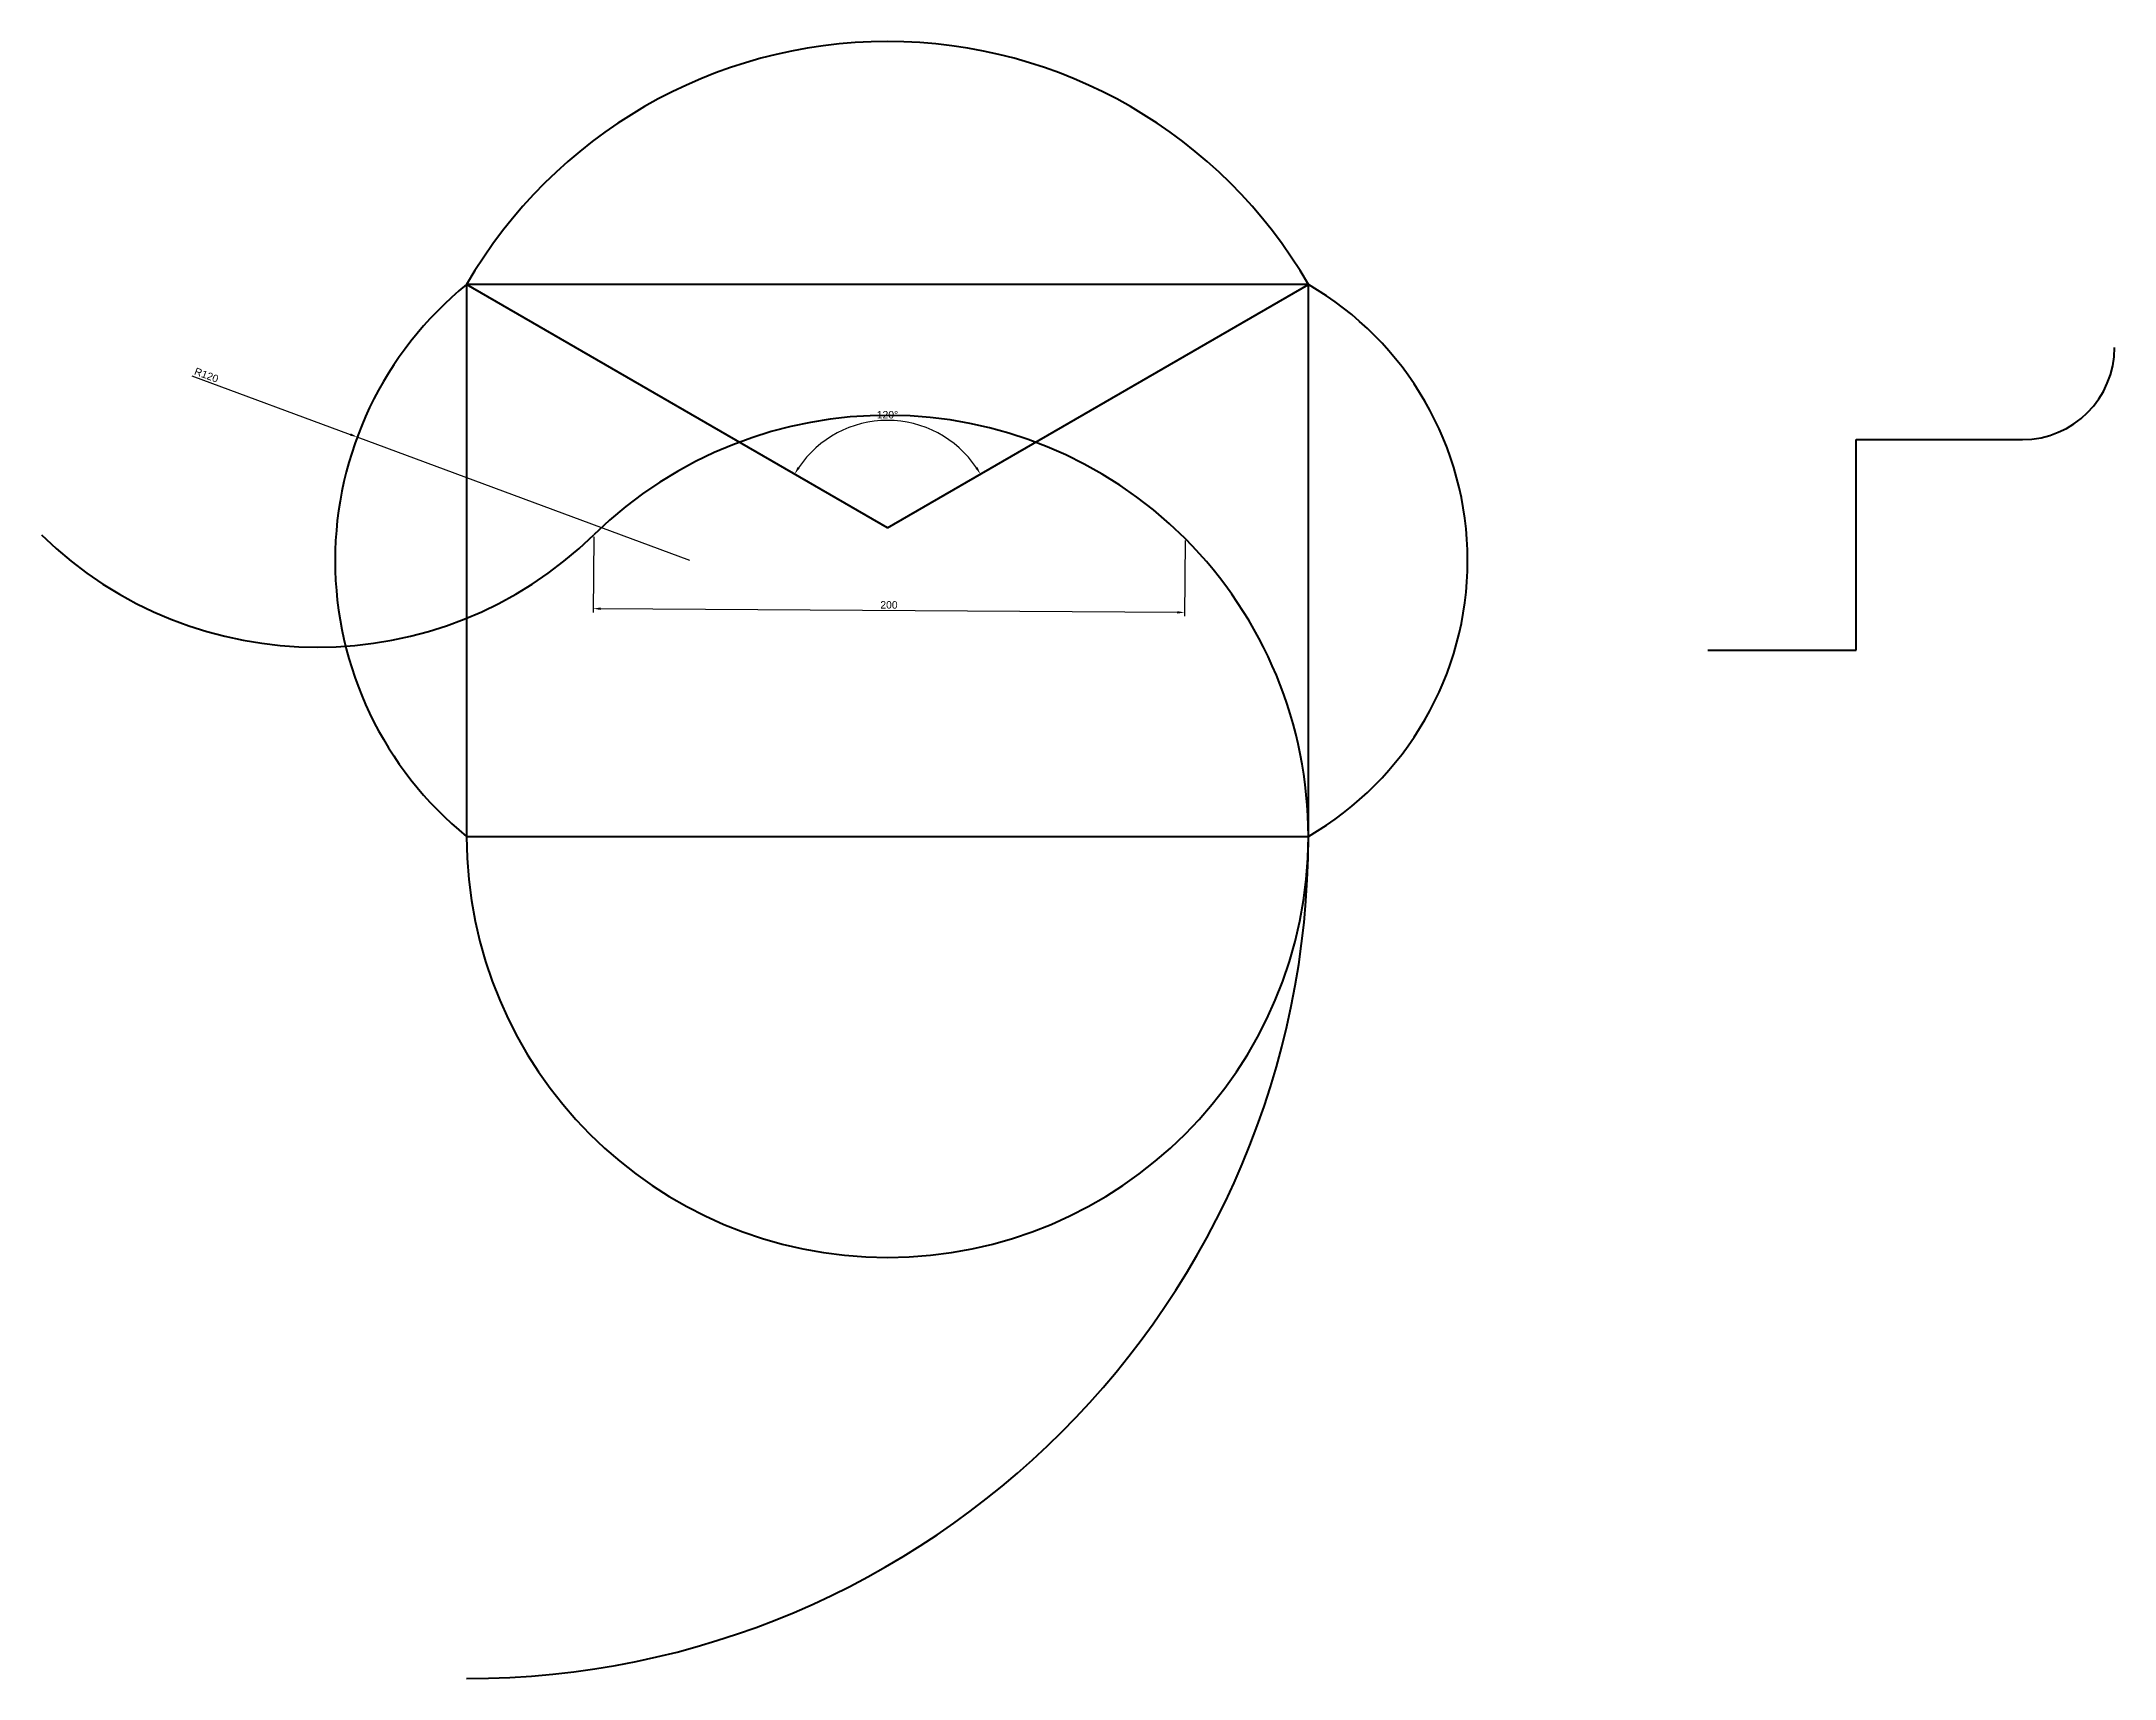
# Model space of a CAD drawing. Header units: metres. Extents: x 21002 to 34578, y 13555 to 15357.
# Drawn here: x 32299 to 33000, y 14215 to 14768 of the extents above; entities that cross this region are included whole.
import ezdxf

# ---------------------------------------------------------------- set-up
doc = ezdxf.new("R2010")
doc.units = ezdxf.units.M
doc.header["$LTSCALE"] = 4
doc.layers.add('COTATIONS', color=1, linetype='Continuous', lineweight=15)
doc.layers.add('FORT', color=4, linetype='Continuous', lineweight=50)
doc.styles.get("Standard").update_dxf_attribs({"font": 'arial.ttf'})
doc.dimstyles.new('ISO-25', dxfattribs={"dimtxt": 2.5, "dimasz": 2.5, "dimexe": 1.25, "dimexo": 0.625, "dimtad": 1, "dimtxsty": 'Standard', "dimcen": 2.5, "dimadec": 0, "dimazin": 0, "dimtfac": 1, "dimtmove": 0, "dimatfit": 3, "dimfxl": 1, "dimarcsym": 0})

# ---------------------------------------------------------------- blocks, each defined once
blk = doc.blocks.new('*D3')
at = {"layer": 'COTATIONS', "color": 0, "lineweight": -2, "transparency": 16777216}
blk.add_arc((32585.04, 14603.72), 36.27, 33.94977, 146.05023, dxfattribs=at)
at = {"layer": 'COTATIONS', "color": 0, "transparency": 16777216}
for points in [[(32555.31, 14623.75), (32554.6, 14624.19), (32553.63, 14621.85)], [(32615.49, 14624.19), (32614.78, 14623.75), (32616.46, 14621.85)]]:
    blk.add_solid(points, dxfattribs=at)
at = {"layer": 'Defpoints', "color": 0, "transparency": 16777216}
for p in [(32442.71, 14685.89), (32727.38, 14685.89), (32597.45, 14637.8), (32585.04, 14603.72), (32585.04, 14603.72)]:
    blk.add_point(p, dxfattribs=at)
at = {"layer": 'COTATIONS', "color": 0, "transparency": 16777216, "insert": (32585.04, 14641.89), "char_height": 2.5, "attachment_point": 5}
blk.add_mtext('120°', dxfattribs=at)
blk = doc.blocks.new('*D4')
at = {"layer": 'COTATIONS', "color": 0, "lineweight": -2, "transparency": 16777216}
for p, q in [((32349.76, 14655.1), (32403.36, 14635.22)), ((32518.22, 14592.63), (32405.71, 14634.35))]:
    blk.add_line(p, q, dxfattribs=at)
at = {"layer": 'COTATIONS', "color": 0, "transparency": 16777216}
blk.add_solid([(32403.51, 14635.61), (32403.22, 14634.83), (32405.71, 14634.35)], dxfattribs=at)
at = {"layer": 'Defpoints', "color": 0, "transparency": 16777216}
for p in [(32405.71, 14634.35), (32518.22, 14592.63)]:
    blk.add_point(p, dxfattribs=at)
at = {"layer": 'COTATIONS', "color": 0, "transparency": 16777216, "insert": (32354.71, 14655.29), "char_height": 2.5, "attachment_point": 5, "rotation": 339.65408}
blk.add_mtext('R120', dxfattribs=at)
blk = doc.blocks.new('*D5')
at = {"layer": 'COTATIONS', "color": 0, "lineweight": -2, "transparency": 16777216}
for p, q in [((32485.69, 14600.66), (32485.53, 14575.1)), ((32685.69, 14599.38), (32685.52, 14573.82)), ((32683.03, 14575.08), (32488.03, 14576.33))]:
    blk.add_line(p, q, dxfattribs=at)
at = {"layer": 'COTATIONS', "color": 0, "transparency": 16777216}
for points in [[(32488.04, 14576.75), (32488.03, 14575.91), (32485.53, 14576.35)], [(32683.03, 14575.5), (32683.03, 14574.67), (32685.53, 14575.07)]]:
    blk.add_solid(points, dxfattribs=at)
at = {"layer": 'Defpoints', "color": 0, "transparency": 16777216}
for p in [(32485.69, 14601.29), (32685.69, 14600.01), (32485.53, 14576.35)]:
    blk.add_point(p, dxfattribs=at)
at = {"layer": 'COTATIONS', "color": 0, "transparency": 16777216, "insert": (32585.54, 14577.61), "char_height": 2.5, "attachment_point": 5, "rotation": 359.63375}
blk.add_mtext('200', dxfattribs=at)

msp = doc.modelspace()

# ---------------------------------------------------------------- linework, layer by layer
at = {"layer": 'FORT'}
for p, q in [((32585.044, 14603.715), (32442.71, 14685.892)), ((32585.044, 14603.715), (32727.378, 14685.892)), ((32912.587, 14562.319), (32912.587, 14633.511)), ((32912.587, 14633.511), (32968.879, 14633.511)), ((32862.452, 14562.319), (32912.587, 14562.319))]:
    msp.add_line(p, q, dxfattribs=at)
msp.add_lwpolyline([(32442.71, 14499.363), (32727.378, 14499.363), (32727.378, 14685.892), (32442.71, 14685.892)], close=True, dxfattribs=at)
for centre, radius, start, end in [((32585.044, 14603.715), 164.353, 30, 150), ((32518.219, 14592.628), 120, 128.99477, 231.00523), ((32673.531, 14592.628), 107.692, 300, 60), ((32968.879, 14664.648), 31.137, 270, 360), ((32585.044, 14499.363), 142.334, 45, 134.267506), ((32392.305, 14697.094), 133.792, 225.732494, 314.267506), ((32585.044, 14499.363), 142.334, 360, 45), ((32442.71, 14499.363), 284.668, 270, 360), ((32585.044, 14499.363), 142.334, 180, 360)]:
    msp.add_arc(centre, radius, start, end, dxfattribs=at)

# ---------------------------------------------------------------- dimensions: what is measured, and where the dimension line sits
at = {"layer": 'COTATIONS'}
dim = msp.add_angular_dim_2l(base=(32597.449, 14637.8), line1=((32585.044, 14603.715), (32442.71, 14685.892)), line2=((32585.044, 14603.715), (32727.378, 14685.892)), dimstyle='ISO-25', dxfattribs=at)
dim.commit()
dim.dimension.update_dxf_attribs({"geometry": '*D3', "text_midpoint": (32585.044, 14641.889)})
dim = msp.add_radius_dim(center=(32518.219, 14592.628), mpoint=(32405.706, 14634.35), dimstyle='ISO-25', dxfattribs=at)
dim.commit()
dim.dimension.update_dxf_attribs({"geometry": '*D4', "text_midpoint": (32354.05, 14653.505), "dimtype": 164})
dim = msp.add_aligned_dim(p1=(32685.689, 14600.009), p2=(32485.693, 14601.287), distance=24.942, dimstyle='ISO-25', dxfattribs=at)
dim.commit()
dim.dimension.update_dxf_attribs({"geometry": '*D5', "text_midpoint": (32585.544, 14577.607)})

doc.saveas('drawing.dxf')
